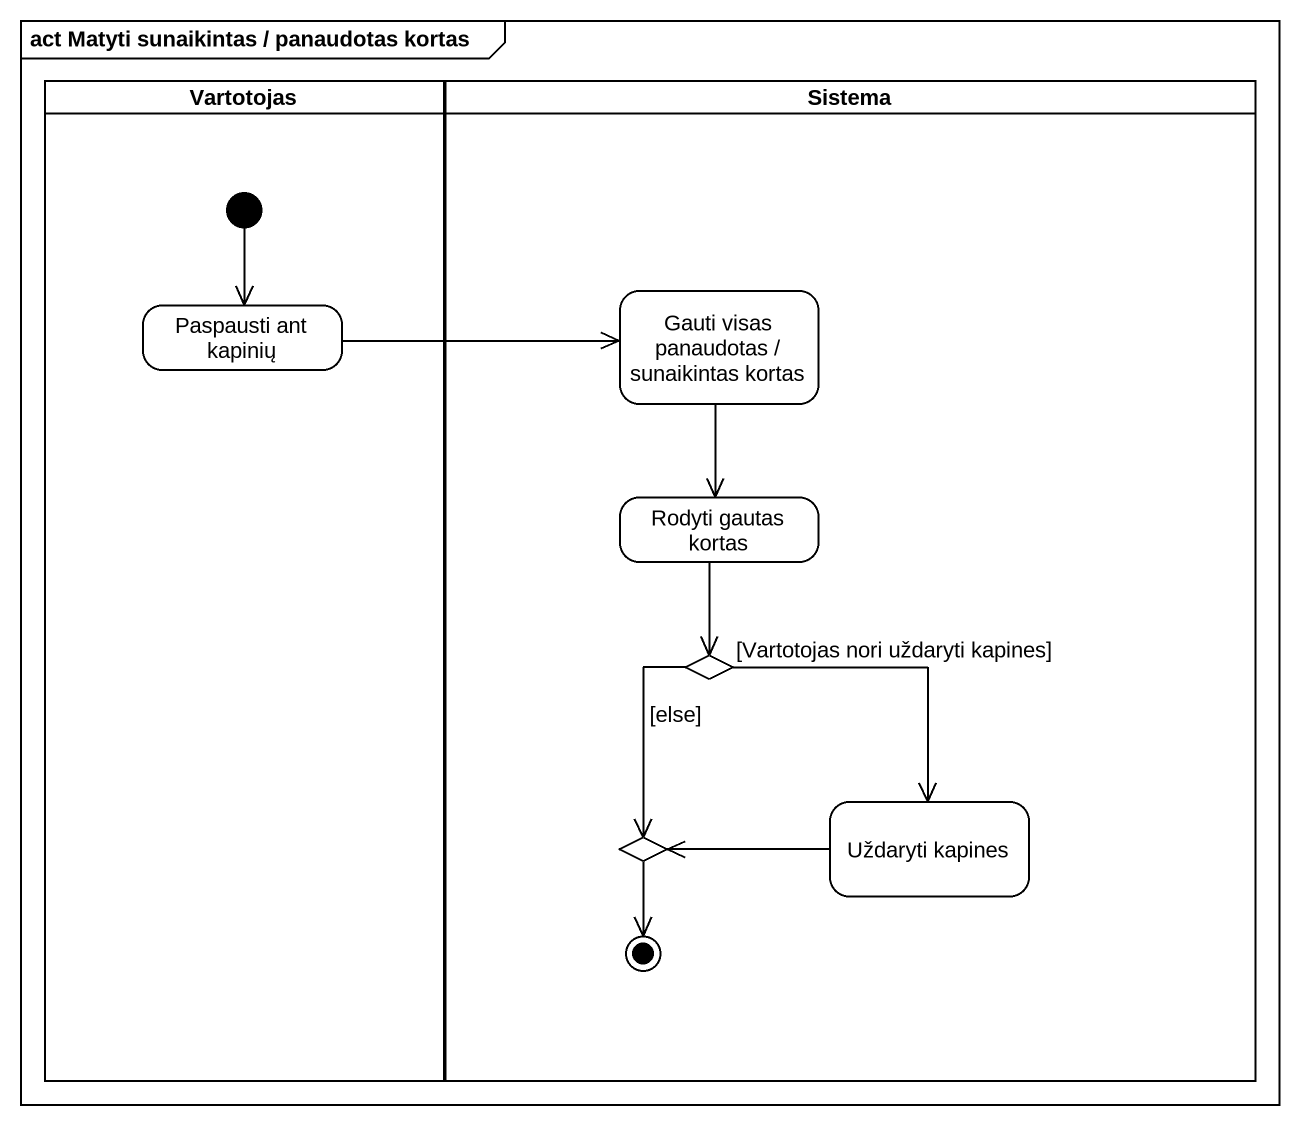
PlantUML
@startuml
mainframe act Matyti sunaikintas / panaudotas kortas
hide empty description
state Vartotojas <<partition>> {
  state "Paspausti ant kapinių" as Paspausti_ant_kapinių
  [*] --> Paspausti_ant_kapinių
}
state Sistema <<partition>> {
  state "Gauti visas panaudotas / sunaikintas kortas" as Gauti_visas_panaudotas
  state "Rodyti gautas kortas" as Rodyti_gautas_kortas
  state choice1 <<choice>>
  state "Uždaryti kapines" as Uždaryti_kapines
  state choice2 <<choice>>
  choice2 --> [*]
}
Paspausti_ant_kapinių -right-> Gauti_visas_panaudotas
Gauti_visas_panaudotas --> Rodyti_gautas_kortas
Rodyti_gautas_kortas --> choice1
choice1 --> Uždaryti_kapines : [Vartotojas nori uždaryti kapines]
choice1 --> choice2 : [else]
Uždaryti_kapines -left-> choice2
@enduml
